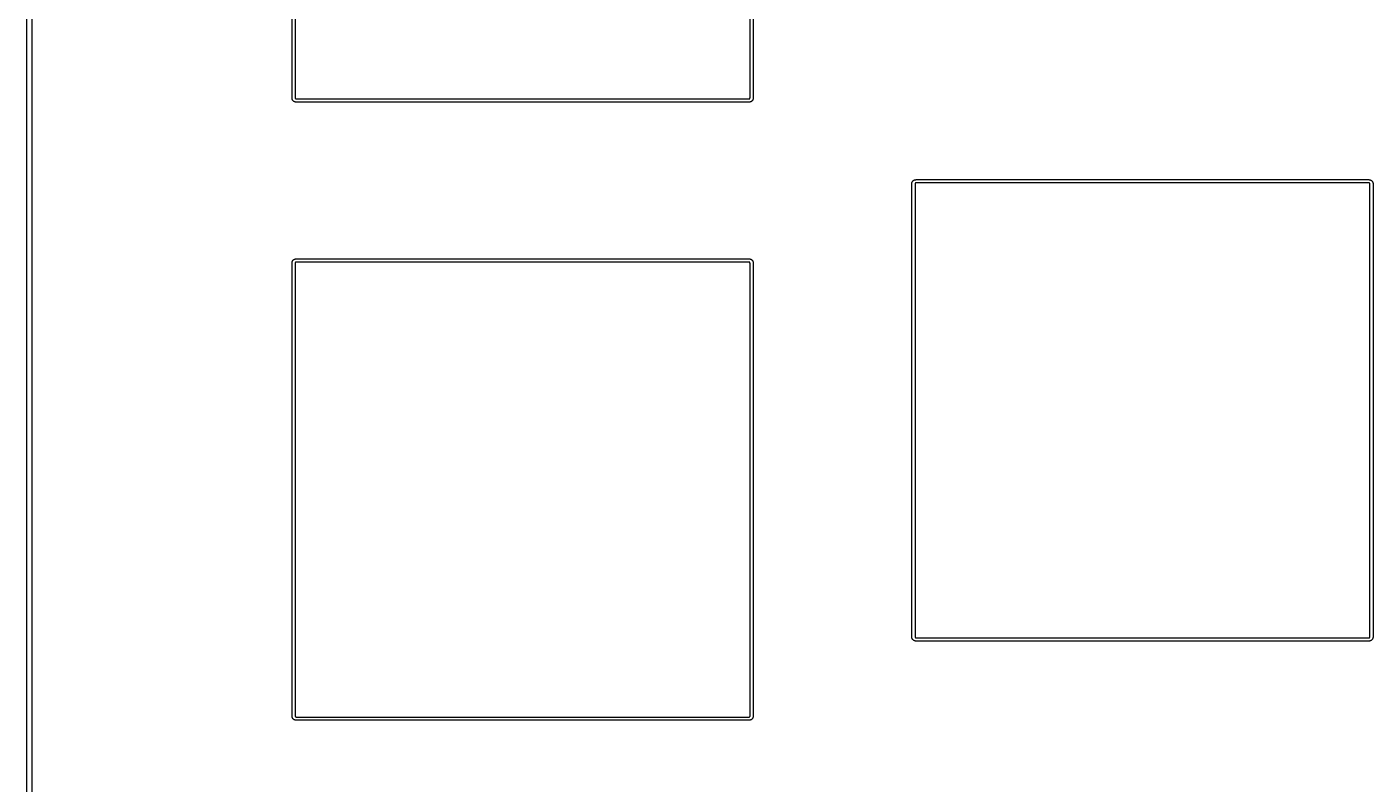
# Model space of a CAD drawing. Extents: x 69 to 219, y -146 to -41.
# Drawn here: x 69.14 to 110.65, y -111.19 to -87.85 of the extents above; entities that cross this region are included whole.
import ezdxf

# ---------------------------------------------------------------- set-up
doc = ezdxf.new("R2010")
doc.units = 0
doc.header["$MEASUREMENT"] = 0
doc.layers.add('BLACK', color=7, linetype='CONTINUOUS')

msp = doc.modelspace()

# ---------------------------------------------------------------- linework, layer by layer
at = {"layer": 'Black'}
for p, q in [((77.3137, -90.0405), (77.3137, -76.0705)), ((77.4137, -76.0746), (77.4137, -90.0364)), ((91.4361, -90.036), (91.4361, -76.075)), ((91.5361, -76.0705), (91.5361, -90.0405)), ((69.14, -131.445), (69.14, -84.455)), ((69.29, -84.455), (69.29, -131.445)), ((77.3144, -90.0446), (77.3137, -90.0405)), ((77.3144, -90.0487), (77.3144, -90.0446)), ((77.3148, -90.0512), (77.3144, -90.0487)), ((77.3148, -90.0537), (77.3148, -90.0512)), ((77.3163, -90.062), (77.3148, -90.0537)), ((77.3148, -90.0537), (77.3148, -90.0537)), ((77.3148, -90.0537), (77.3148, -90.0537)), ((77.3178, -90.0708), (77.3163, -90.062)), ((77.3187, -90.0731), (77.3178, -90.0708)), ((77.3178, -90.0708), (77.3178, -90.0708)), ((77.3178, -90.0708), (77.3178, -90.0708)), ((77.4137, -90.0364), (77.4141, -90.0389)), ((77.4141, -90.0389), (77.4141, -90.0429)), ((77.4141, -90.0429), (77.4148, -90.0471)), ((77.4148, -90.0471), (77.4163, -90.0511)), ((77.4163, -90.0511), (77.4163, -90.0512)), ((77.4163, -90.0512), (77.4164, -90.0514)), ((77.4164, -90.0514), (77.4186, -90.0552)), ((77.4186, -90.0552), (77.4186, -90.0552)), ((77.4186, -90.0552), (77.4187, -90.0554)), ((77.4187, -90.0554), (77.4203, -90.0573)), ((77.4203, -90.0573), (77.4216, -90.0588)), ((77.4216, -90.0588), (77.4231, -90.0601)), ((77.4231, -90.0601), (77.425, -90.0617)), ((77.425, -90.0617), (77.4289, -90.064)), ((77.4289, -90.064), (77.429, -90.064)), ((77.429, -90.064), (77.4292, -90.0641)), ((77.4292, -90.0641), (77.4293, -90.0641)), ((77.4293, -90.0641), (77.4316, -90.0649)), ((77.4316, -90.0649), (77.4327, -90.0653)), ((77.4327, -90.0653), (77.4328, -90.0654)), ((77.4328, -90.0654), (77.4333, -90.0656)), ((77.4333, -90.0656), (77.4375, -90.0663)), ((77.4375, -90.0663), (77.4415, -90.0663)), ((77.4415, -90.0663), (77.444, -90.0667)), ((77.444, -90.0667), (91.4058, -90.0667)), ((91.4058, -90.0667), (91.4083, -90.0663)), ((91.4083, -90.0663), (91.4123, -90.0663)), ((91.4123, -90.0663), (91.4164, -90.0656)), ((91.4164, -90.0656), (91.4168, -90.0655)), ((91.4168, -90.0655), (91.417, -90.0653)), ((91.417, -90.0653), (91.4193, -90.0645)), ((91.4193, -90.0645), (91.4203, -90.0641)), ((91.4203, -90.0641), (91.4204, -90.0641)), ((91.4204, -90.0641), (91.4209, -90.0639)), ((91.4209, -90.0639), (91.4246, -90.0618)), ((91.4246, -90.0618), (91.4248, -90.0617)), ((91.4246, -90.0618), (91.4246, -90.0618)), ((91.4248, -90.0617), (91.427, -90.0599)), ((91.427, -90.0599), (91.4281, -90.0589)), ((91.4281, -90.0589), (91.4303, -90.0564)), ((91.4303, -90.0564), (91.4311, -90.0554)), ((91.4311, -90.0554), (91.4312, -90.0552)), ((91.4312, -90.0552), (91.4334, -90.0514)), ((91.4312, -90.0552), (91.4312, -90.0552)), ((91.4334, -90.0514), (91.4335, -90.0512)), ((91.4335, -90.0512), (91.4348, -90.0474)), ((91.4348, -90.0474), (91.4356, -90.0429)), ((91.4356, -90.0429), (91.4357, -90.0428)), ((91.4357, -90.0382), (91.4361, -90.036)), ((91.4357, -90.0427), (91.4357, -90.0382)), ((91.4357, -90.0428), (91.4357, -90.0427)), ((91.5319, -90.0708), (91.5312, -90.0728)), ((91.5334, -90.062), (91.5319, -90.0708)), ((91.5319, -90.0708), (91.5319, -90.0708)), ((91.5319, -90.0708), (91.5319, -90.0708)), ((91.5349, -90.0537), (91.5334, -90.062)), ((91.5353, -90.0494), (91.5349, -90.0516)), ((91.5349, -90.0516), (91.5349, -90.0537)), ((91.5349, -90.0537), (91.5349, -90.0537)), ((91.5349, -90.0537), (91.5349, -90.0537)), ((91.5361, -90.0405), (91.5353, -90.0449)), ((91.5353, -90.0449), (91.5353, -90.0494)), ((77.3191, -90.0755), (77.3187, -90.0731)), ((77.3221, -90.0837), (77.3191, -90.0755)), ((77.325, -90.0917), (77.3221, -90.0837)), ((77.3261, -90.0936), (77.325, -90.0917)), ((77.3269, -90.0957), (77.3261, -90.0936)), ((77.3269, -90.0958), (77.3269, -90.0957)), ((77.327, -90.0958), (77.3269, -90.0958)), ((77.3311, -90.1029), (77.327, -90.0958)), ((77.3356, -90.1108), (77.3311, -90.1029)), ((77.3357, -90.1108), (77.3356, -90.1108)), ((77.337, -90.1124), (77.3357, -90.1108)), ((77.3357, -90.1108), (77.3357, -90.1108)), ((77.338, -90.1142), (77.337, -90.1124)), ((77.3381, -90.1143), (77.338, -90.1142)), ((77.3381, -90.1144), (77.3381, -90.1143)), ((77.3436, -90.121), (77.3381, -90.1144)), ((77.3491, -90.1276), (77.3436, -90.121)), ((77.3492, -90.1277), (77.3491, -90.1276)), ((77.3493, -90.1277), (77.3492, -90.1277)), ((77.3511, -90.1293), (77.3493, -90.1277)), ((77.3527, -90.1311), (77.3511, -90.1293)), ((77.3527, -90.1312), (77.3527, -90.1311)), ((77.3528, -90.1313), (77.3527, -90.1312)), ((77.3594, -90.1367), (77.3528, -90.1313)), ((77.366, -90.1423), (77.3594, -90.1367)), ((77.3661, -90.1423), (77.366, -90.1423)), ((77.3662, -90.1424), (77.3661, -90.1423)), ((77.368, -90.1434), (77.3662, -90.1424)), ((77.3696, -90.1447), (77.368, -90.1434)), ((77.377, -90.149), (77.3696, -90.1447)), ((77.3844, -90.1534), (77.377, -90.149)), ((77.3868, -90.1543), (77.3844, -90.1534)), ((77.3891, -90.1556), (77.3868, -90.1543)), ((77.397, -90.1584), (77.3891, -90.1556)), ((77.4049, -90.1613), (77.397, -90.1584)), ((77.4073, -90.1617), (77.4049, -90.1613)), ((77.4096, -90.1626), (77.4073, -90.1617)), ((77.4182, -90.1641), (77.4096, -90.1626)), ((77.4096, -90.1626), (77.4096, -90.1626)), ((77.4096, -90.1626), (77.4096, -90.1626)), ((77.4267, -90.1656), (77.4182, -90.1641)), ((77.4292, -90.1656), (77.4267, -90.1656)), ((77.4267, -90.1656), (77.4267, -90.1656)), ((77.4267, -90.1656), (77.4267, -90.1656)), ((77.4317, -90.166), (77.4292, -90.1656)), ((77.4358, -90.166), (77.4317, -90.166)), ((77.4399, -90.1667), (77.4358, -90.166)), ((91.4099, -90.1667), (77.4399, -90.1667)), ((91.414, -90.166), (91.4099, -90.1667)), ((91.4181, -90.166), (91.414, -90.166)), ((91.4206, -90.1656), (91.4181, -90.166)), ((91.4231, -90.1656), (91.4206, -90.1656)), ((91.4316, -90.1641), (91.4231, -90.1656)), ((91.4231, -90.1656), (91.4231, -90.1656)), ((91.4231, -90.1656), (91.4231, -90.1656)), ((91.4402, -90.1626), (91.4316, -90.1641)), ((91.4426, -90.1617), (91.4402, -90.1626)), ((91.4402, -90.1626), (91.4402, -90.1626)), ((91.4402, -90.1626), (91.4402, -90.1626)), ((91.445, -90.1613), (91.4426, -90.1617)), ((91.4528, -90.1584), (91.445, -90.1613)), ((91.4606, -90.1556), (91.4528, -90.1584)), ((91.4628, -90.1543), (91.4606, -90.1556)), ((91.4651, -90.1535), (91.4628, -90.1543)), ((91.4652, -90.1534), (91.4651, -90.1535)), ((91.4725, -90.1492), (91.4652, -90.1534)), ((91.4652, -90.1534), (91.4652, -90.1534)), ((91.4802, -90.1448), (91.4725, -90.1492)), ((91.4818, -90.1434), (91.4802, -90.1447)), ((91.4802, -90.1447), (91.4802, -90.1447)), ((91.4802, -90.1447), (91.4802, -90.1448)), ((91.4836, -90.1424), (91.4818, -90.1434)), ((91.4839, -90.1421), (91.4836, -90.1424)), ((91.4843, -90.142), (91.4839, -90.1421)), ((91.4906, -90.1366), (91.4843, -90.142)), ((91.497, -90.1313), (91.4906, -90.1366)), ((91.4972, -90.1309), (91.497, -90.1313)), ((91.4975, -90.1307), (91.4972, -90.1309)), ((91.4987, -90.1293), (91.4975, -90.1307)), ((91.5002, -90.128), (91.4987, -90.1293)), ((91.5004, -90.1278), (91.5002, -90.128)), ((91.5007, -90.1276), (91.5004, -90.1278)), ((91.506, -90.1212), (91.5007, -90.1276)), ((91.5114, -90.1148), (91.506, -90.1212)), ((91.5115, -90.1145), (91.5114, -90.1148)), ((91.5118, -90.1142), (91.5115, -90.1145)), ((91.5128, -90.1124), (91.5118, -90.1142)), ((91.5141, -90.1108), (91.5128, -90.1124)), ((91.5142, -90.1108), (91.5141, -90.1108)), ((91.5141, -90.1108), (91.5141, -90.1108)), ((91.5187, -90.1029), (91.5142, -90.1108)), ((91.5228, -90.0958), (91.5187, -90.1029)), ((91.5229, -90.0957), (91.5228, -90.0958)), ((91.5228, -90.0958), (91.5228, -90.0958)), ((91.5237, -90.0936), (91.5229, -90.0957)), ((91.5248, -90.0917), (91.5237, -90.0936)), ((91.5249, -90.0914), (91.5248, -90.0917)), ((91.525, -90.0912), (91.5249, -90.0914)), ((91.5278, -90.0832), (91.525, -90.0912)), ((91.5307, -90.0753), (91.5278, -90.0832)), ((91.5308, -90.0748), (91.5307, -90.0751)), ((91.5307, -90.0751), (91.5307, -90.0753)), ((91.5312, -90.0728), (91.5308, -90.0748)), ((96.5087, -92.5637), (96.5166, -92.5608)), ((96.5166, -92.5608), (96.5192, -92.5603)), ((96.5192, -92.5603), (96.5216, -92.5595)), ((96.5216, -92.5595), (96.5299, -92.5581)), ((96.5299, -92.5581), (96.5383, -92.5566)), ((96.5383, -92.5566), (96.5405, -92.5566)), ((96.5405, -92.5566), (96.5427, -92.5562)), ((96.5427, -92.5562), (96.5472, -92.5562)), ((96.5472, -92.5562), (96.5516, -92.5554)), ((96.5516, -92.5554), (110.522, -92.5554)), ((110.522, -92.5554), (110.527, -92.5563)), ((110.527, -92.5563), (110.532, -92.5564)), ((110.532, -92.5564), (110.533, -92.5566)), ((110.533, -92.5566), (110.535, -92.5566)), ((110.535, -92.5566), (110.535, -92.5566)), ((110.535, -92.5566), (110.535, -92.5566)), ((110.535, -92.5566), (110.544, -92.5581)), ((110.544, -92.5581), (110.552, -92.5596)), ((110.552, -92.5596), (110.552, -92.5596)), ((110.552, -92.5596), (110.552, -92.5597)), ((110.552, -92.5597), (110.554, -92.5603)), ((110.554, -92.5603), (110.556, -92.5607)), ((110.556, -92.5607), (110.558, -92.5613)), ((110.558, -92.5613), (110.56, -92.5614)), ((110.56, -92.5614), (110.566, -92.5642)), ((96.4254, -92.6816), (96.4261, -92.6775)), ((96.4254, -106.652), (96.4254, -92.6816)), ((96.4261, -92.6734), (96.4265, -92.6709)), ((96.4261, -92.6775), (96.4261, -92.6734)), ((96.4265, -92.6684), (96.428, -92.6599)), ((96.4265, -92.6709), (96.4265, -92.6684)), ((96.4265, -92.6684), (96.4265, -92.6684)), ((96.4265, -92.6684), (96.4265, -92.6684)), ((96.428, -92.6599), (96.4295, -92.6513)), ((96.4295, -92.6513), (96.4304, -92.649)), ((96.4295, -92.6513), (96.4295, -92.6513)), ((96.4295, -92.6513), (96.4295, -92.6513)), ((96.4304, -92.649), (96.4308, -92.6466)), ((96.4308, -92.6466), (96.4339, -92.6383)), ((96.4339, -92.6383), (96.4367, -92.6304)), ((96.4367, -92.6304), (96.4378, -92.6285)), ((96.4378, -92.6285), (96.4386, -92.6264)), ((96.4386, -92.6264), (96.4386, -92.6263)), ((96.4386, -92.6263), (96.4387, -92.6263)), ((96.4387, -92.6263), (96.443, -92.6188)), ((96.443, -92.6188), (96.4473, -92.6113)), ((96.4473, -92.6113), (96.4474, -92.6113)), ((96.4474, -92.6113), (96.4487, -92.6097)), ((96.4474, -92.6113), (96.4474, -92.6113)), ((96.4487, -92.6097), (96.4497, -92.6079)), ((96.4497, -92.6079), (96.4498, -92.6078)), ((96.4498, -92.6077), (96.4553, -92.6011)), ((96.4498, -92.6078), (96.4498, -92.6077)), ((96.4553, -92.6011), (96.4608, -92.5945)), ((96.4608, -92.5945), (96.4609, -92.5944)), ((96.4609, -92.5944), (96.461, -92.5944)), ((96.461, -92.5944), (96.4628, -92.5928)), ((96.4628, -92.5928), (96.4644, -92.591)), ((96.4644, -92.5909), (96.4645, -92.5908)), ((96.4644, -92.591), (96.4644, -92.5909)), ((96.4645, -92.5908), (96.4711, -92.5854)), ((96.4711, -92.5854), (96.4777, -92.5798)), ((96.4777, -92.5798), (96.4778, -92.5798)), ((96.4778, -92.5798), (96.4779, -92.5797)), ((96.4779, -92.5797), (96.4797, -92.5787)), ((96.4797, -92.5787), (96.4813, -92.5774)), ((96.4813, -92.5774), (96.4887, -92.5731)), ((96.4887, -92.5731), (96.4961, -92.5687)), ((96.4961, -92.5687), (96.4985, -92.5678)), ((96.4985, -92.5678), (96.5008, -92.5665)), ((96.5008, -92.5665), (96.5087, -92.5637)), ((96.5258, -92.6832), (96.5254, -92.6857)), ((96.5254, -92.6857), (96.5254, -106.647)), ((96.5265, -92.675), (96.5258, -92.6792)), ((96.5258, -92.6792), (96.5258, -92.6832)), ((96.528, -92.671), (96.5265, -92.675)), ((96.5281, -92.6707), (96.528, -92.6709)), ((96.528, -92.6709), (96.528, -92.671)), ((96.5303, -92.6669), (96.5281, -92.6707)), ((96.5304, -92.6667), (96.5303, -92.6669)), ((96.5303, -92.6669), (96.5303, -92.6669)), ((96.532, -92.6648), (96.5304, -92.6667)), ((96.5333, -92.6633), (96.532, -92.6648)), ((96.5348, -92.6619), (96.5333, -92.6633)), ((96.5367, -92.6604), (96.5348, -92.6619)), ((96.5406, -92.6581), (96.5367, -92.6604)), ((96.5407, -92.6581), (96.5406, -92.6581)), ((96.5409, -92.658), (96.5407, -92.6581)), ((96.541, -92.658), (96.5409, -92.658)), ((96.5433, -92.6572), (96.541, -92.658)), ((96.5444, -92.6568), (96.5433, -92.6572)), ((96.5445, -92.6567), (96.5444, -92.6568)), ((96.5448, -92.6566), (96.5445, -92.6567)), ((96.545, -92.6566), (96.5448, -92.6566)), ((96.5494, -92.6558), (96.545, -92.6566)), ((96.5539, -92.6558), (96.5494, -92.6558)), ((96.5561, -92.6554), (96.5539, -92.6558)), ((110.517, -92.6554), (96.5561, -92.6554)), ((110.518, -92.6556), (110.517, -92.6554)), ((110.523, -92.6557), (110.518, -92.6556)), ((110.528, -92.6566), (110.523, -92.6557)), ((110.532, -92.6578), (110.528, -92.6566)), ((110.528, -92.6566), (110.528, -92.6566)), ((110.537, -92.6606), (110.532, -92.6578)), ((110.539, -92.6624), (110.537, -92.6606)), ((110.541, -92.6641), (110.539, -92.6624)), ((110.539, -92.6624), (110.539, -92.6624)), ((110.543, -92.6673), (110.541, -92.6641)), ((110.545, -92.6694), (110.543, -92.6673)), ((110.545, -92.6696), (110.545, -92.6694)), ((110.547, -92.6765), (110.545, -92.6696)), ((110.548, -92.6792), (110.547, -92.6765)), ((110.548, -92.6825), (110.548, -92.6792)), ((110.548, -92.6854), (110.548, -92.6825)), ((110.548, -106.648), (110.548, -92.6854)), ((110.566, -92.5642), (110.573, -92.5666)), ((110.573, -92.5666), (110.574, -92.5676)), ((110.574, -92.5676), (110.576, -92.5681)), ((110.576, -92.5681), (110.577, -92.5686)), ((110.577, -92.5686), (110.578, -92.5688)), ((110.578, -92.5688), (110.584, -92.5727)), ((110.584, -92.5727), (110.591, -92.5763)), ((110.591, -92.5763), (110.592, -92.5771)), ((110.592, -92.5771), (110.593, -92.5777)), ((110.593, -92.5777), (110.594, -92.5786)), ((110.594, -92.5786), (110.595, -92.5794)), ((110.595, -92.5794), (110.596, -92.5802)), ((110.596, -92.5802), (110.597, -92.5807)), ((110.597, -92.5807), (110.603, -92.5857)), ((110.603, -92.5857), (110.609, -92.5903)), ((110.609, -92.5903), (110.609, -92.5914)), ((110.609, -92.5914), (110.61, -92.5923)), ((110.61, -92.5923), (110.611, -92.5936)), ((110.611, -92.5936), (110.613, -92.5947)), ((110.613, -92.5947), (110.613, -92.5954)), ((110.613, -92.5954), (110.614, -92.5958)), ((110.614, -92.5958), (110.619, -92.6021)), ((110.619, -92.6021), (110.624, -92.6081)), ((110.624, -92.6081), (110.624, -92.6086)), ((110.624, -92.6086), (110.625, -92.611)), ((110.625, -92.611), (110.628, -92.613)), ((110.628, -92.613), (110.63, -92.6181)), ((110.63, -92.6181), (110.634, -92.6228)), ((110.634, -92.6228), (110.634, -92.6257)), ((110.634, -92.6257), (110.636, -92.6284)), ((110.636, -92.6284), (110.636, -92.6304)), ((110.636, -92.6304), (110.637, -92.6322)), ((110.637, -92.6322), (110.64, -92.6401)), ((110.64, -92.6401), (110.642, -92.6463)), ((110.642, -92.6463), (110.642, -92.6469)), ((110.642, -92.6469), (110.643, -92.6492)), ((110.643, -92.6492), (110.644, -92.6513)), ((110.644, -92.6513), (110.645, -92.6575)), ((110.645, -92.6575), (110.647, -92.6636)), ((110.647, -92.6636), (110.647, -92.666)), ((110.647, -92.666), (110.647, -92.6684)), ((110.647, -92.6684), (110.647, -92.6712)), ((110.647, -92.6712), (110.647, -92.6741)), ((110.647, -92.6741), (110.647, -92.6779)), ((110.647, -92.6779), (110.648, -92.6816)), ((110.648, -92.6816), (110.648, -106.652)), ((77.3314, -95.0597), (77.3357, -95.0524)), ((77.3357, -95.0524), (77.337, -95.0508)), ((77.337, -95.0508), (77.338, -95.049)), ((77.338, -95.049), (77.3381, -95.0489)), ((77.3381, -95.0488), (77.3436, -95.0422)), ((77.3381, -95.0489), (77.3381, -95.0488)), ((77.3436, -95.0422), (77.3491, -95.0356)), ((77.3491, -95.0356), (77.3492, -95.0355)), ((77.3492, -95.0355), (77.3493, -95.0355)), ((77.3493, -95.0355), (77.3511, -95.0339)), ((77.3511, -95.0339), (77.3527, -95.0321)), ((77.3527, -95.032), (77.3528, -95.0319)), ((77.3527, -95.0321), (77.3527, -95.032)), ((77.3528, -95.0319), (77.3594, -95.0265)), ((77.3594, -95.0265), (77.366, -95.0209)), ((77.366, -95.0209), (77.3661, -95.0209)), ((77.3661, -95.0209), (77.3662, -95.0208)), ((77.3662, -95.0208), (77.368, -95.0198)), ((77.368, -95.0198), (77.3696, -95.0185)), ((77.3696, -95.0185), (77.377, -95.0142)), ((77.377, -95.0142), (77.3844, -95.0098)), ((77.3844, -95.0098), (77.3868, -95.0089)), ((77.3868, -95.0089), (77.3891, -95.0076)), ((77.3891, -95.0076), (77.397, -95.0048)), ((77.397, -95.0048), (77.4049, -95.0019)), ((77.4049, -95.0019), (77.4073, -95.0015)), ((77.4073, -95.0015), (77.4096, -95.0006)), ((77.4096, -95.0006), (77.4182, -94.9991)), ((77.4096, -95.0006), (77.4096, -95.0006)), ((77.4096, -95.0006), (77.4096, -95.0006)), ((77.4182, -94.9991), (77.4267, -94.9976)), ((77.4267, -94.9976), (77.4267, -94.9976)), ((77.4267, -94.9976), (77.4267, -94.9976)), ((77.4267, -94.9976), (77.4292, -94.9976)), ((77.4292, -94.9976), (77.4317, -94.9972)), ((77.4317, -94.9972), (77.4358, -94.9972)), ((77.4358, -94.9972), (77.4399, -94.9965)), ((77.4399, -94.9965), (91.4099, -94.9965)), ((91.4099, -94.9965), (91.414, -94.9972)), ((91.414, -94.9972), (91.4181, -94.9972)), ((91.4181, -94.9972), (91.4206, -94.9976)), ((91.4206, -94.9976), (91.4231, -94.9976)), ((91.4231, -94.9976), (91.4231, -94.9976)), ((91.4231, -94.9976), (91.4231, -94.9976)), ((91.4231, -94.9976), (91.4316, -94.9991)), ((91.4316, -94.9991), (91.4402, -95.0006)), ((91.4402, -95.0006), (91.4402, -95.0006)), ((91.4402, -95.0006), (91.4402, -95.0006)), ((91.4402, -95.0006), (91.4426, -95.0015)), ((91.4426, -95.0015), (91.445, -95.0019)), ((91.445, -95.0019), (91.4528, -95.0048)), ((91.4528, -95.0048), (91.4606, -95.0076)), ((91.4606, -95.0076), (91.4628, -95.0089)), ((91.4628, -95.0089), (91.4651, -95.0097)), ((91.4651, -95.0097), (91.4652, -95.0097)), ((91.4652, -95.0097), (91.4652, -95.0098)), ((91.4652, -95.0098), (91.4725, -95.014)), ((91.4725, -95.014), (91.4802, -95.0184)), ((91.4802, -95.0184), (91.4802, -95.0185)), ((91.4802, -95.0185), (91.4802, -95.0185)), ((91.4802, -95.0185), (91.4818, -95.0198)), ((91.4818, -95.0198), (91.4836, -95.0208)), ((91.4836, -95.0208), (91.4839, -95.0211)), ((91.4839, -95.0211), (91.4843, -95.0212)), ((91.4843, -95.0212), (91.4906, -95.0266)), ((91.4906, -95.0266), (91.497, -95.0319)), ((91.497, -95.0319), (91.4972, -95.0323)), ((91.4972, -95.0323), (91.4975, -95.0325)), ((91.4975, -95.0325), (91.4987, -95.0339)), ((91.4987, -95.0339), (91.5002, -95.0352)), ((91.5002, -95.0352), (91.5004, -95.0354)), ((91.5004, -95.0354), (91.5007, -95.0356)), ((91.5007, -95.0356), (91.506, -95.042)), ((91.506, -95.042), (91.5114, -95.0484)), ((91.5114, -95.0484), (91.5115, -95.0487)), ((91.5115, -95.0487), (91.5118, -95.049)), ((91.5118, -95.049), (91.5128, -95.0508)), ((91.5128, -95.0508), (91.5141, -95.0524)), ((91.5141, -95.0524), (91.5184, -95.0597)), ((77.3137, -95.1227), (77.3144, -95.1186)), ((77.3137, -109.093), (77.3137, -95.1227)), ((77.3144, -95.1145), (77.3148, -95.112)), ((77.3144, -95.1186), (77.3144, -95.1145)), ((77.3148, -95.1091), (77.3163, -95.1008)), ((77.3148, -95.1092), (77.3148, -95.1091)), ((77.3148, -95.1094), (77.3148, -95.1092)), ((77.3148, -95.112), (77.3148, -95.1094)), ((77.3163, -95.1008), (77.3178, -95.0923)), ((77.3178, -95.0923), (77.3179, -95.0922)), ((77.3179, -95.092), (77.3187, -95.0899)), ((77.3179, -95.0922), (77.3179, -95.092)), ((77.3187, -95.0899), (77.3191, -95.0877)), ((77.3191, -95.0877), (77.322, -95.0798)), ((77.322, -95.0798), (77.3248, -95.0719)), ((77.3248, -95.0719), (77.3261, -95.0696)), ((77.3261, -95.0696), (77.327, -95.0672)), ((77.327, -95.0672), (77.3314, -95.0597)), ((77.4141, -95.1243), (77.4137, -95.1268)), ((77.4137, -95.1268), (77.4137, -109.088)), ((77.4148, -95.1163), (77.4141, -95.1202)), ((77.4141, -95.1202), (77.4141, -95.1243)), ((77.415, -95.1156), (77.4148, -95.1163)), ((77.4151, -95.1155), (77.415, -95.1156)), ((77.4155, -95.1143), (77.4151, -95.1155)), ((77.4163, -95.1121), (77.4155, -95.1143)), ((77.4164, -95.1118), (77.4163, -95.112)), ((77.4163, -95.112), (77.4163, -95.1121)), ((77.4187, -95.1078), (77.4164, -95.1117)), ((77.4164, -95.1117), (77.4164, -95.1118)), ((77.4203, -95.1059), (77.4187, -95.1078)), ((77.4216, -95.1044), (77.4203, -95.1059)), ((77.4231, -95.1031), (77.4216, -95.1044)), ((77.425, -95.1015), (77.4231, -95.1031)), ((77.4289, -95.0992), (77.425, -95.1015)), ((77.429, -95.0992), (77.4289, -95.0992)), ((77.4292, -95.0991), (77.429, -95.0992)), ((77.4293, -95.0991), (77.4292, -95.0991)), ((77.4316, -95.0983), (77.4293, -95.0991)), ((77.4327, -95.0979), (77.4316, -95.0983)), ((77.4328, -95.0978), (77.4327, -95.0979)), ((77.4333, -95.0976), (77.4328, -95.0978)), ((77.4375, -95.0969), (77.4333, -95.0976)), ((77.4415, -95.0969), (77.4375, -95.0969)), ((77.444, -95.0965), (77.4415, -95.0969)), ((91.4058, -95.0965), (77.444, -95.0965)), ((91.4083, -95.0969), (91.4058, -95.0965)), ((91.4123, -95.0969), (91.4083, -95.0969)), ((91.4164, -95.0976), (91.4123, -95.0969)), ((91.4168, -95.0977), (91.4164, -95.0976)), ((91.417, -95.0979), (91.4168, -95.0977)), ((91.4193, -95.0987), (91.417, -95.0979)), ((91.4203, -95.0991), (91.4193, -95.0987)), ((91.4204, -95.0991), (91.4203, -95.0991)), ((91.4209, -95.0993), (91.4204, -95.0991)), ((91.4246, -95.1014), (91.4209, -95.0993)), ((91.4248, -95.1015), (91.4246, -95.1014)), ((91.4246, -95.1014), (91.4246, -95.1014)), ((91.427, -95.1033), (91.4248, -95.1015)), ((91.4281, -95.1043), (91.427, -95.1033)), ((91.4303, -95.1068), (91.4281, -95.1043)), ((91.4311, -95.1078), (91.4303, -95.1068)), ((91.4334, -95.1117), (91.4311, -95.1078)), ((91.4334, -95.1118), (91.4334, -95.1117)), ((91.4336, -95.1124), (91.4334, -95.1118)), ((91.4349, -95.1159), (91.4336, -95.1124)), ((91.4349, -95.1161), (91.4349, -95.1159)), ((91.4357, -95.1205), (91.4349, -95.1161)), ((91.4349, -95.1161), (91.4349, -95.1161)), ((91.4357, -95.125), (91.4357, -95.1205)), ((91.4361, -95.1272), (91.4357, -95.125)), ((91.4361, -109.088), (91.4361, -95.1272)), ((91.5184, -95.0597), (91.5228, -95.0672)), ((91.5228, -95.0672), (91.5237, -95.0696)), ((91.5237, -95.0696), (91.525, -95.0719)), ((91.525, -95.0719), (91.525, -95.0719)), ((91.525, -95.0719), (91.525, -95.072)), ((91.525, -95.072), (91.5279, -95.0802)), ((91.5279, -95.0802), (91.5308, -95.0882)), ((91.5308, -95.0882), (91.5308, -95.0883)), ((91.5308, -95.0883), (91.5308, -95.0884)), ((91.5308, -95.0884), (91.5311, -95.0903)), ((91.5311, -95.0903), (91.5318, -95.092)), ((91.5318, -95.092), (91.5318, -95.0922)), ((91.5318, -95.0922), (91.5319, -95.0923)), ((91.5319, -95.0923), (91.5334, -95.1008)), ((91.5334, -95.1008), (91.5349, -95.1091)), ((91.5349, -95.1091), (91.5349, -95.1092)), ((91.5349, -95.1092), (91.5349, -95.1094)), ((91.5349, -95.1094), (91.5349, -95.1116)), ((91.5349, -95.1116), (91.5353, -95.1138)), ((91.5353, -95.1138), (91.5353, -95.1183)), ((91.5353, -95.1183), (91.5361, -95.1227)), ((91.5361, -95.1227), (91.5361, -109.093)), ((96.4262, -106.656), (96.4254, -106.652)), ((96.4262, -106.661), (96.4262, -106.656)), ((96.4265, -106.663), (96.4262, -106.661)), ((96.4265, -106.665), (96.4265, -106.663)), ((96.4265, -106.666), (96.4266, -106.665)), ((96.4266, -106.665), (96.4265, -106.665)), ((96.4281, -106.674), (96.4265, -106.666)), ((96.4295, -106.682), (96.4281, -106.674)), ((96.5254, -106.647), (96.5257, -106.649)), ((96.5257, -106.649), (96.5257, -106.654)), ((96.5257, -106.654), (96.5265, -106.658)), ((96.5265, -106.658), (96.5265, -106.658)), ((96.5265, -106.658), (96.5278, -106.662)), ((96.5278, -106.662), (96.5306, -106.667)), ((96.5306, -106.667), (96.5324, -106.669)), ((96.5324, -106.669), (96.5324, -106.669)), ((96.5324, -106.669), (96.5341, -106.671)), ((96.5341, -106.671), (96.5373, -106.673)), ((96.5373, -106.673), (96.5394, -106.675)), ((96.5394, -106.675), (96.5396, -106.675)), ((96.5396, -106.675), (96.5421, -106.675)), ((96.5421, -106.675), (96.5427, -106.676)), ((110.526, -106.677), (110.534, -106.675)), ((110.534, -106.675), (110.534, -106.674)), ((110.534, -106.674), (110.535, -106.674)), ((110.535, -106.674), (110.536, -106.673)), ((110.536, -106.673), (110.54, -106.67)), ((110.54, -106.67), (110.543, -106.666)), ((110.54, -106.67), (110.54, -106.67)), ((110.54, -106.67), (110.54, -106.67)), ((110.543, -106.666), (110.544, -106.665)), ((110.544, -106.665), (110.544, -106.664)), ((110.544, -106.664), (110.545, -106.664)), ((110.545, -106.664), (110.547, -106.656)), ((110.547, -106.656), (110.548, -106.654)), ((110.548, -106.65), (110.548, -106.648)), ((110.548, -106.654), (110.548, -106.65)), ((110.647, -106.671), (110.645, -106.676)), ((110.647, -106.665), (110.646, -106.668)), ((110.646, -106.668), (110.647, -106.671)), ((110.648, -106.652), (110.647, -106.656)), ((110.647, -106.656), (110.647, -106.66)), ((110.647, -106.66), (110.647, -106.662)), ((110.647, -106.662), (110.647, -106.665)), ((96.4297, -106.682), (96.4295, -106.682)), ((96.4298, -106.683), (96.4297, -106.682)), ((96.4304, -106.684), (96.4298, -106.683)), ((96.4307, -106.686), (96.4304, -106.684)), ((96.4313, -106.688), (96.4307, -106.686)), ((96.4314, -106.69), (96.4313, -106.688)), ((96.4342, -106.696), (96.4314, -106.69)), ((96.4366, -106.703), (96.4342, -106.696)), ((96.4376, -106.704), (96.4366, -106.703)), ((96.4381, -106.706), (96.4376, -106.704)), ((96.4386, -106.707), (96.4381, -106.706)), ((96.4388, -106.708), (96.4386, -106.707)), ((96.4427, -106.714), (96.4388, -106.708)), ((96.4463, -106.721), (96.4427, -106.714)), ((96.4471, -106.722), (96.4463, -106.721)), ((96.4477, -106.723), (96.4471, -106.722)), ((96.4486, -106.724), (96.4477, -106.723)), ((96.4494, -106.725), (96.4486, -106.724)), ((96.4502, -106.726), (96.4494, -106.725)), ((96.4507, -106.727), (96.4502, -106.726)), ((96.4557, -106.733), (96.4507, -106.727)), ((96.4603, -106.739), (96.4557, -106.733)), ((96.4614, -106.739), (96.4603, -106.739)), ((96.4623, -106.74), (96.4614, -106.739)), ((96.4636, -106.741), (96.4623, -106.74)), ((96.4647, -106.743), (96.4636, -106.741)), ((96.4654, -106.743), (96.4647, -106.743)), ((96.4658, -106.744), (96.4654, -106.743)), ((96.4721, -106.749), (96.4658, -106.744)), ((96.4781, -106.754), (96.4721, -106.749)), ((96.4786, -106.754), (96.4781, -106.754)), ((96.4809, -106.755), (96.4786, -106.754)), ((96.4828, -106.757), (96.4809, -106.755)), ((96.488, -106.76), (96.4828, -106.757)), ((96.4928, -106.764), (96.488, -106.76)), ((96.4956, -106.764), (96.4928, -106.764)), ((96.4981, -106.766), (96.4956, -106.764)), ((96.5004, -106.766), (96.4981, -106.766)), ((96.5025, -106.767), (96.5004, -106.766)), ((96.5103, -106.77), (96.5025, -106.767)), ((96.516, -106.772), (96.5103, -106.77)), ((96.5165, -106.772), (96.516, -106.772)), ((96.5179, -106.772), (96.5165, -106.772)), ((96.518, -106.772), (96.5179, -106.772)), ((96.5181, -106.772), (96.518, -106.772)), ((96.519, -106.773), (96.5181, -106.772)), ((96.5212, -106.774), (96.519, -106.773)), ((96.5273, -106.775), (96.5212, -106.774)), ((96.5332, -106.777), (96.5273, -106.775)), ((96.5358, -106.777), (96.5332, -106.777)), ((96.5383, -106.777), (96.5358, -106.777)), ((96.5412, -106.777), (96.5383, -106.777)), ((96.5441, -106.777), (96.5412, -106.777)), ((96.5427, -106.676), (96.5427, -106.676)), ((96.5427, -106.676), (96.5467, -106.677)), ((96.5479, -106.777), (96.5441, -106.777)), ((96.5467, -106.677), (96.5491, -106.678)), ((96.5516, -106.778), (96.5479, -106.777)), ((96.5491, -106.678), (96.5525, -106.678)), ((110.522, -106.778), (96.5516, -106.778)), ((96.5525, -106.678), (96.5554, -106.678)), ((96.5554, -106.678), (110.518, -106.678)), ((110.518, -106.678), (110.52, -106.678)), ((110.52, -106.678), (110.524, -106.678)), ((110.526, -106.777), (110.522, -106.778)), ((110.524, -106.678), (110.526, -106.677)), ((110.53, -106.777), (110.526, -106.777)), ((110.532, -106.777), (110.53, -106.777)), ((110.535, -106.777), (110.532, -106.777)), ((110.538, -106.776), (110.535, -106.777)), ((110.541, -106.777), (110.538, -106.776)), ((110.546, -106.775), (110.541, -106.777)), ((110.552, -106.774), (110.546, -106.775)), ((110.555, -106.773), (110.552, -106.774)), ((110.556, -106.772), (110.555, -106.772)), ((110.555, -106.772), (110.555, -106.773)), ((110.558, -106.772), (110.556, -106.772)), ((110.564, -106.769), (110.558, -106.772)), ((110.572, -106.767), (110.564, -106.769)), ((110.574, -106.766), (110.572, -106.766)), ((110.572, -106.766), (110.572, -106.767)), ((110.577, -106.764), (110.574, -106.766)), ((110.581, -106.763), (110.577, -106.764)), ((110.585, -106.761), (110.581, -106.763)), ((110.589, -106.758), (110.585, -106.761)), ((110.592, -106.756), (110.589, -106.758)), ((110.595, -106.753), (110.592, -106.756)), ((110.597, -106.753), (110.595, -106.753)), ((110.595, -106.753), (110.595, -106.753)), ((110.602, -106.748), (110.597, -106.753)), ((110.607, -106.744), (110.602, -106.748)), ((110.608, -106.743), (110.607, -106.744)), ((110.61, -106.741), (110.608, -106.743)), ((110.611, -106.741), (110.61, -106.741)), ((110.613, -106.738), (110.611, -106.74)), ((110.611, -106.74), (110.611, -106.741)), ((110.614, -106.737), (110.613, -106.738)), ((110.618, -106.732), (110.614, -106.737)), ((110.623, -106.727), (110.618, -106.732)), ((110.626, -106.722), (110.623, -106.725)), ((110.623, -106.725), (110.623, -106.725)), ((110.623, -106.725), (110.623, -106.727)), ((110.628, -106.719), (110.626, -106.722)), ((110.631, -106.715), (110.628, -106.719)), ((110.633, -106.711), (110.631, -106.715)), ((110.634, -106.707), (110.633, -106.711)), ((110.636, -106.704), (110.634, -106.707)), ((110.637, -106.702), (110.636, -106.702)), ((110.636, -106.702), (110.636, -106.704)), ((110.639, -106.694), (110.637, -106.702)), ((110.642, -106.688), (110.639, -106.694)), ((110.643, -106.685), (110.642, -106.685)), ((110.642, -106.685), (110.642, -106.686)), ((110.642, -106.686), (110.642, -106.688)), ((110.644, -106.682), (110.643, -106.685)), ((110.645, -106.676), (110.644, -106.682)), ((77.3145, -109.097), (77.3137, -109.093)), ((77.3145, -109.102), (77.3145, -109.097)), ((77.3148, -109.104), (77.3145, -109.102)), ((77.3148, -109.106), (77.3148, -109.104)), ((77.3148, -109.107), (77.3149, -109.106)), ((77.3149, -109.106), (77.3148, -109.106)), ((77.3164, -109.115), (77.3148, -109.107)), ((77.3178, -109.123), (77.3164, -109.115)), ((77.318, -109.123), (77.3178, -109.123)), ((77.3181, -109.124), (77.318, -109.123)), ((77.3187, -109.125), (77.3181, -109.124)), ((77.319, -109.127), (77.3187, -109.125)), ((77.3218, -109.135), (77.319, -109.127)), ((77.3245, -109.143), (77.3218, -109.135)), ((77.3261, -109.146), (77.3245, -109.143)), ((77.3272, -109.149), (77.3261, -109.146)), ((77.3316, -109.156), (77.3272, -109.149)), ((77.336, -109.164), (77.3316, -109.156)), ((77.3369, -109.165), (77.336, -109.164)), ((77.3377, -109.166), (77.3369, -109.165)), ((77.3385, -109.167), (77.3377, -109.166)), ((77.4137, -109.088), (77.414, -109.09)), ((77.414, -109.09), (77.414, -109.095)), ((77.414, -109.095), (77.4148, -109.099)), ((77.4148, -109.099), (77.4148, -109.099)), ((77.4148, -109.099), (77.4164, -109.104)), ((77.4164, -109.104), (77.4164, -109.104)), ((77.4164, -109.104), (77.4165, -109.104)), ((77.4165, -109.104), (77.4188, -109.108)), ((77.4188, -109.108), (77.4207, -109.11)), ((77.4207, -109.11), (77.4207, -109.11)), ((77.4207, -109.11), (77.4224, -109.112)), ((77.4224, -109.112), (77.4256, -109.114)), ((77.4256, -109.114), (77.4277, -109.116)), ((77.4277, -109.116), (77.4279, -109.116)), ((77.4279, -109.116), (77.4304, -109.116)), ((77.4304, -109.116), (77.431, -109.117)), ((77.431, -109.117), (77.431, -109.117)), ((77.431, -109.117), (77.4348, -109.118)), ((77.4348, -109.118), (77.4375, -109.119)), ((77.4375, -109.119), (77.4408, -109.119)), ((77.4408, -109.119), (77.4437, -109.119)), ((77.4437, -109.119), (91.4061, -109.119)), ((91.4061, -109.119), (91.409, -109.119)), ((91.409, -109.119), (91.4123, -109.119)), ((91.4123, -109.119), (91.4149, -109.118)), ((91.4149, -109.118), (91.4185, -109.117)), ((91.4185, -109.117), (91.4187, -109.117)), ((91.4187, -109.117), (91.42, -109.116)), ((91.42, -109.116), (91.4218, -109.116)), ((91.4218, -109.116), (91.4221, -109.116)), ((91.4221, -109.116), (91.4242, -109.114)), ((91.4221, -109.116), (91.4221, -109.116)), ((91.4242, -109.114), (91.4274, -109.112)), ((91.4274, -109.112), (91.429, -109.11)), ((91.429, -109.11), (91.4295, -109.11)), ((91.4295, -109.11), (91.431, -109.108)), ((91.431, -109.108), (91.4332, -109.104)), ((91.4332, -109.104), (91.4349, -109.099)), ((91.4349, -109.099), (91.4358, -109.094)), ((91.4349, -109.099), (91.4349, -109.099)), ((91.4358, -109.094), (91.4359, -109.089)), ((91.4359, -109.089), (91.4361, -109.088)), ((91.5121, -109.166), (91.5111, -109.167)), ((91.5129, -109.165), (91.5121, -109.166)), ((91.5138, -109.164), (91.5129, -109.165)), ((91.5182, -109.156), (91.5138, -109.164)), ((91.5226, -109.149), (91.5182, -109.156)), ((91.5237, -109.146), (91.5226, -109.149)), ((91.5253, -109.143), (91.5237, -109.146)), ((91.5281, -109.135), (91.5253, -109.143)), ((91.5253, -109.143), (91.5253, -109.143)), ((91.5253, -109.143), (91.5253, -109.143)), ((91.5253, -109.143), (91.5253, -109.143)), ((91.5309, -109.127), (91.5281, -109.135)), ((91.5312, -109.125), (91.5309, -109.127)), ((91.5316, -109.124), (91.5312, -109.125)), ((91.5317, -109.123), (91.5316, -109.124)), ((91.5319, -109.123), (91.5317, -109.123)), ((91.5333, -109.115), (91.5319, -109.123)), ((91.5349, -109.107), (91.5333, -109.115)), ((91.5349, -109.106), (91.5348, -109.106)), ((91.5348, -109.106), (91.5349, -109.107)), ((91.5351, -109.103), (91.5349, -109.104)), ((91.5349, -109.104), (91.5349, -109.106)), ((91.5352, -109.098), (91.5351, -109.103)), ((91.5361, -109.093), (91.5352, -109.098)), ((77.339, -109.168), (77.3385, -109.167)), ((77.344, -109.174), (77.339, -109.168)), ((77.3486, -109.18), (77.344, -109.174)), ((77.3497, -109.18), (77.3486, -109.18)), ((77.3506, -109.181), (77.3497, -109.18)), ((77.3519, -109.182), (77.3506, -109.181)), ((77.353, -109.184), (77.3519, -109.182)), ((77.3537, -109.184), (77.353, -109.184)), ((77.3541, -109.185), (77.3537, -109.184)), ((77.3604, -109.19), (77.3541, -109.185)), ((77.3664, -109.195), (77.3604, -109.19)), ((77.3669, -109.195), (77.3664, -109.195)), ((77.3692, -109.196), (77.3669, -109.195)), ((77.3711, -109.198), (77.3692, -109.196)), ((77.3763, -109.201), (77.3711, -109.198)), ((77.3811, -109.205), (77.3763, -109.201)), ((77.3839, -109.205), (77.3811, -109.205)), ((77.3864, -109.207), (77.3839, -109.205)), ((77.3887, -109.207), (77.3864, -109.207)), ((77.3908, -109.208), (77.3887, -109.207)), ((77.3986, -109.211), (77.3908, -109.208)), ((77.4046, -109.213), (77.3986, -109.211)), ((77.4052, -109.213), (77.4046, -109.213)), ((77.4075, -109.214), (77.4052, -109.213)), ((77.4096, -109.215), (77.4075, -109.214)), ((77.4158, -109.216), (77.4096, -109.215)), ((77.4219, -109.218), (77.4158, -109.216)), ((77.4243, -109.218), (77.4219, -109.218)), ((77.4267, -109.218), (77.4243, -109.218)), ((77.4295, -109.218), (77.4267, -109.218)), ((77.4324, -109.218), (77.4295, -109.218)), ((77.4362, -109.218), (77.4324, -109.218)), ((77.4399, -109.219), (77.4362, -109.218)), ((91.4099, -109.219), (77.4399, -109.219)), ((91.4136, -109.218), (91.4099, -109.219)), ((91.4174, -109.218), (91.4136, -109.218)), ((91.4203, -109.218), (91.4174, -109.218)), ((91.4231, -109.218), (91.4203, -109.218)), ((91.4255, -109.218), (91.4231, -109.218)), ((91.4279, -109.218), (91.4255, -109.218)), ((91.434, -109.216), (91.4279, -109.218)), ((91.4402, -109.215), (91.434, -109.216)), ((91.4423, -109.214), (91.4402, -109.215)), ((91.4446, -109.213), (91.4423, -109.214)), ((91.4453, -109.213), (91.4446, -109.213)), ((91.4512, -109.211), (91.4453, -109.213)), ((91.4589, -109.208), (91.4512, -109.211)), ((91.4609, -109.207), (91.4589, -109.208)), ((91.4631, -109.207), (91.4609, -109.207)), ((91.4658, -109.205), (91.4631, -109.207)), ((91.4687, -109.205), (91.4658, -109.205)), ((91.4734, -109.201), (91.4687, -109.205)), ((91.4785, -109.199), (91.4734, -109.201)), ((91.4805, -109.196), (91.4785, -109.199)), ((91.483, -109.195), (91.4805, -109.196)), ((91.4831, -109.195), (91.483, -109.195)), ((91.4839, -109.194), (91.4831, -109.195)), ((91.4897, -109.189), (91.4839, -109.194)), ((91.4957, -109.185), (91.4897, -109.189)), ((91.4963, -109.184), (91.4957, -109.185)), ((91.4972, -109.183), (91.4963, -109.184)), ((91.4979, -109.182), (91.4972, -109.183)), ((91.4988, -109.182), (91.4979, -109.182)), ((91.4999, -109.18), (91.4988, -109.182)), ((91.5012, -109.18), (91.4999, -109.18)), ((91.5057, -109.174), (91.5012, -109.18)), ((91.5105, -109.169), (91.5057, -109.174)), ((91.5111, -109.167), (91.5105, -109.169))]:
    msp.add_line(p, q, dxfattribs=at)

doc.saveas('drawing.dxf')
